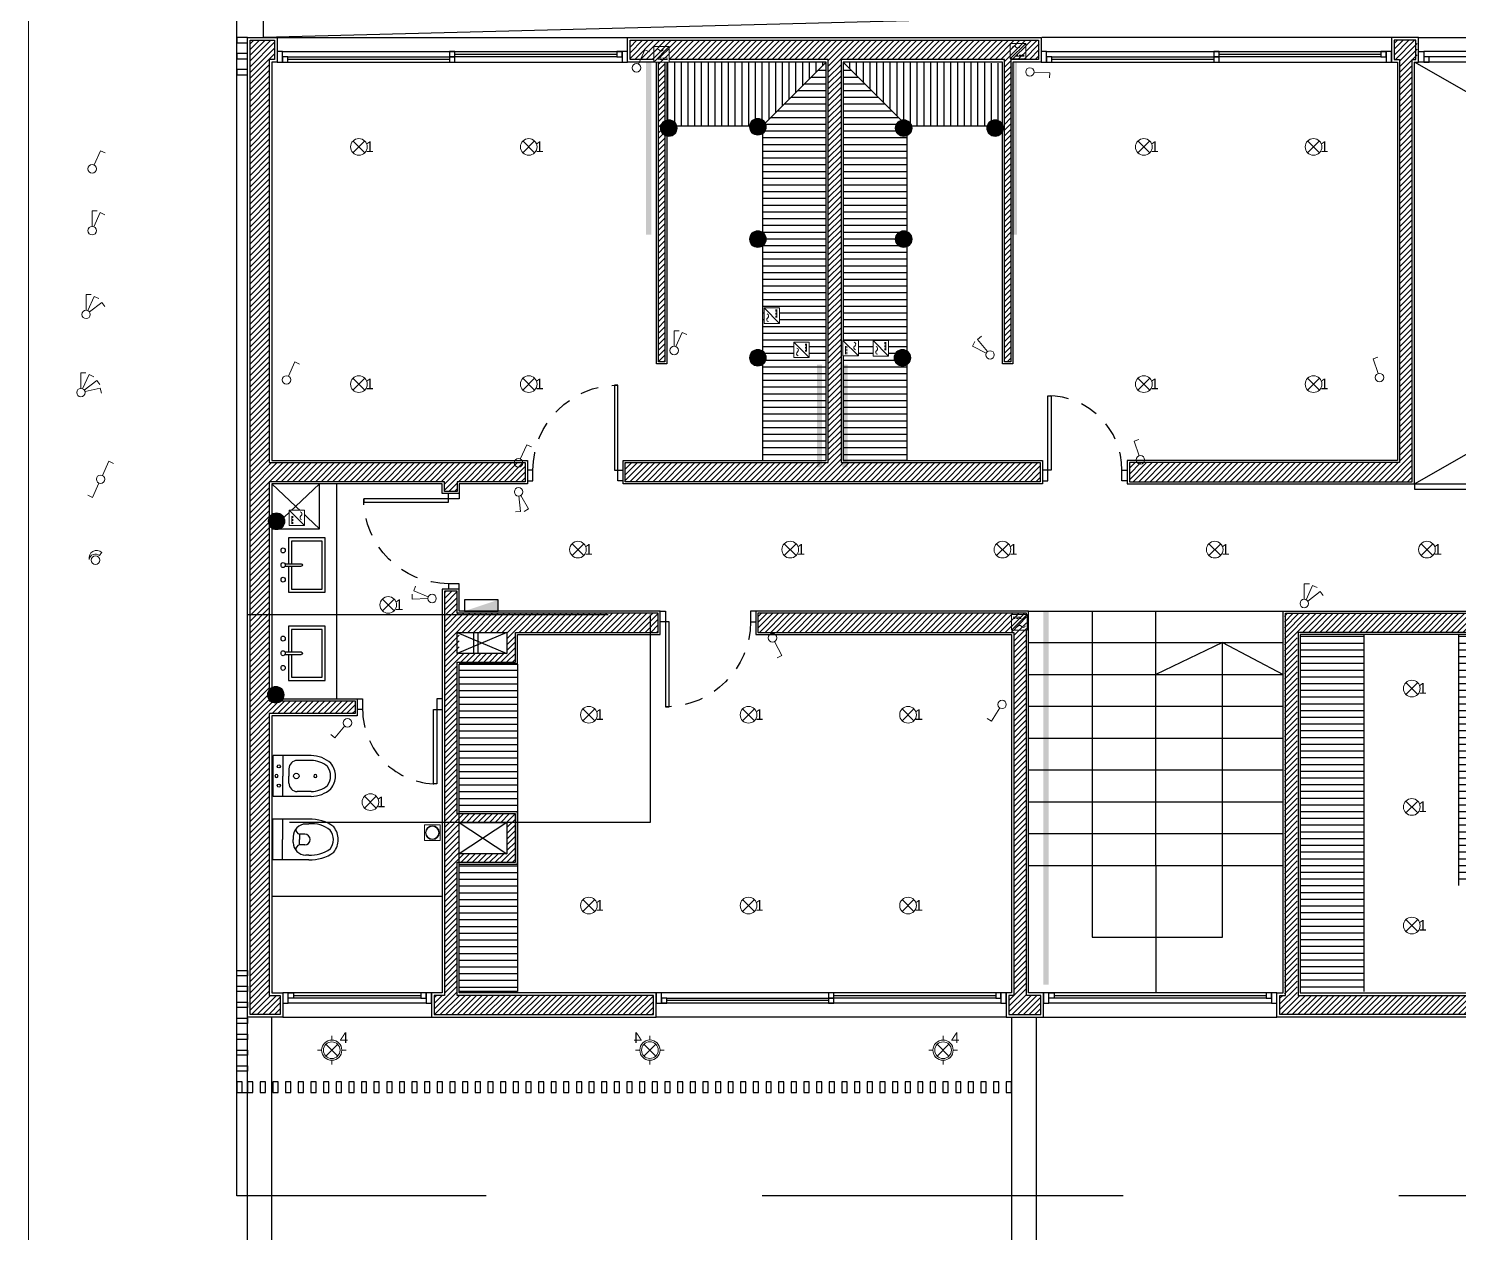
# Model space of a CAD drawing. Header units: millimetres. Extents: x 430 to 1353, y -204 to 152.
# Drawn here: x 475.63 to 489.11, y -59.62 to -48.27 of the extents above; entities that cross this region are included whole.
import ezdxf

# ---------------------------------------------------------------- set-up
doc = ezdxf.new("R2010")
doc.units = ezdxf.units.MM
doc.linetypes.add('DASHED', pattern=[0.3, 0.17, -0.13])
doc.layers.get('0').update_dxf_attribs({"color": 250})
for name, color, linetype in [('AN - Texto 1-25', 252, 'Continuous'), ('AR - Carpinteria', 252, 'Continuous'), ('AR - Equipamiento Fijo', 252, 'Continuous'), ('AR - Ht', 252, 'Continuous'), ('AR - Proyeccion', 252, 'DASHED'), ('AR - Vista 05', 252, 'Continuous'), ('AR - Vista 1', 252, 'Continuous'), ('AR - Vista 4', 252, 'Continuous'), ('AR_Vista 1', 252, 'Continuous'), ('IE - Boca', 252, 'Continuous')]:
    doc.layers.add(name, color=color, linetype=linetype)
for name, color, linetype, lineweight in [('ND-Apliques', 1, 'Continuous', 15), ('ND-GLOBAL_Notas', 252, 'Continuous', 9), ('ND-Llaves', 92, 'Continuous', 9)]:
    doc.layers.add(name, color=color, linetype=linetype, lineweight=lineweight)
doc.styles.add('IMPLANTACION', font='arial.ttf', dxfattribs={"height": 0.3})

# ---------------------------------------------------------------- blocks, each defined once
blk = doc.blocks.new('Aplique_ext_caja 7x7')
for p, q in [((-0.056, 0.056), (0.056, -0.056)), ((-0.056, -0.056), (0.056, 0.056))]:
    blk.add_line(p, q)
blk.add_circle((0, 0), 0.0786)
blk = doc.blocks.new('*U472')
blk.add_blockref('Aplique_ext_caja 7x7', (0, 0))
at = {"insert": (0.063, 0.052), "char_height": 0.1, "attachment_point": 1, "style": 'IMPLANTACION'}
blk.add_mtext_dynamic_manual_height_columns('1', width=0.08011, gutter_width=0.558, heights=[0], dxfattribs=at)
blk = doc.blocks.new('*U473')
blk.add_blockref('Aplique_ext_caja 7x7', (0, 0))
at = {"insert": (0.063, 0.052), "char_height": 0.1, "attachment_point": 1, "style": 'IMPLANTACION'}
blk.add_mtext_dynamic_manual_height_columns('1', width=0.08011, gutter_width=0.558, heights=[0], dxfattribs=at)
blk = doc.blocks.new('*U474')
blk.add_blockref('Aplique_ext_caja 7x7', (0, 0))
at = {"insert": (0.063, 0.052), "char_height": 0.1, "attachment_point": 1, "style": 'IMPLANTACION'}
blk.add_mtext_dynamic_manual_height_columns('1', width=0.08011, gutter_width=0.558, heights=[0], dxfattribs=at)
blk = doc.blocks.new('*U475')
blk.add_blockref('Aplique_ext_caja 7x7', (0, 0))
at = {"insert": (0.063, 0.052), "char_height": 0.1, "attachment_point": 1, "style": 'IMPLANTACION'}
blk.add_mtext_dynamic_manual_height_columns('1', width=0.08011, gutter_width=0.558, heights=[0], dxfattribs=at)
blk = doc.blocks.new('*U476')
blk.add_blockref('Aplique_ext_caja 7x7', (0, 0))
at = {"insert": (0.063, 0.052), "char_height": 0.1, "attachment_point": 1, "style": 'IMPLANTACION'}
blk.add_mtext_dynamic_manual_height_columns('1', width=0.08011, gutter_width=0.558, heights=[0], dxfattribs=at)
blk = doc.blocks.new('*U477')
blk.add_blockref('Aplique_ext_caja 7x7', (0, 0))
at = {"insert": (0.063, 0.052), "char_height": 0.1, "attachment_point": 1, "style": 'IMPLANTACION'}
blk.add_mtext_dynamic_manual_height_columns('1', width=0.08011, gutter_width=0.558, heights=[0], dxfattribs=at)
blk = doc.blocks.new('*U478')
blk.add_blockref('Aplique_ext_caja 7x7', (0, 0))
at = {"insert": (0.063, 0.052), "char_height": 0.1, "attachment_point": 1, "style": 'IMPLANTACION'}
blk.add_mtext_dynamic_manual_height_columns('1', width=0.08011, gutter_width=0.558, heights=[0], dxfattribs=at)
blk = doc.blocks.new('*U479')
blk.add_blockref('Aplique_ext_caja 7x7', (0, 0))
at = {"insert": (0.063, 0.052), "char_height": 0.1, "attachment_point": 1, "style": 'IMPLANTACION'}
blk.add_mtext_dynamic_manual_height_columns('1', width=0.08011, gutter_width=0.558, heights=[0], dxfattribs=at)
blk = doc.blocks.new('*U480')
blk.add_blockref('Aplique_ext_caja 7x7', (0, 0))
at = {"insert": (0.063, 0.052), "char_height": 0.1, "attachment_point": 1, "style": 'IMPLANTACION'}
blk.add_mtext_dynamic_manual_height_columns('1', width=0.08011, gutter_width=0.558, heights=[0], dxfattribs=at)
blk = doc.blocks.new('*U481')
blk.add_blockref('Aplique_ext_caja 7x7', (0, 0))
at = {"insert": (0.063, 0.052), "char_height": 0.1, "attachment_point": 1, "style": 'IMPLANTACION'}
blk.add_mtext_dynamic_manual_height_columns('1', width=0.08011, gutter_width=0.558, heights=[0], dxfattribs=at)
blk = doc.blocks.new('*U482')
blk.add_blockref('Aplique_ext_caja 7x7', (0, 0))
at = {"insert": (0.063, 0.052), "char_height": 0.1, "attachment_point": 1, "style": 'IMPLANTACION'}
blk.add_mtext_dynamic_manual_height_columns('1', width=0.08011, gutter_width=0.558, heights=[0], dxfattribs=at)
blk = doc.blocks.new('*U483')
blk.add_blockref('Aplique_ext_caja 7x7', (0, 0))
at = {"insert": (0.063, 0.052), "char_height": 0.1, "attachment_point": 1, "style": 'IMPLANTACION'}
blk.add_mtext_dynamic_manual_height_columns('1', width=0.08011, gutter_width=0.558, heights=[0], dxfattribs=at)
blk = doc.blocks.new('*U484')
blk.add_blockref('Aplique_ext_caja 7x7', (0, 0))
at = {"insert": (0.063, 0.052), "char_height": 0.1, "attachment_point": 1, "style": 'IMPLANTACION'}
blk.add_mtext_dynamic_manual_height_columns('1', width=0.08011, gutter_width=0.558, heights=[0], dxfattribs=at)
blk = doc.blocks.new('*U485')
blk.add_blockref('Aplique_ext_caja 7x7', (0, 0))
at = {"insert": (0.063, 0.052), "char_height": 0.1, "attachment_point": 1, "style": 'IMPLANTACION'}
blk.add_mtext_dynamic_manual_height_columns('1', width=0.08011, gutter_width=0.558, heights=[0], dxfattribs=at)
blk = doc.blocks.new('*U486')
blk.add_blockref('Aplique_ext_caja 7x7', (0, 0))
at = {"insert": (0.063, 0.052), "char_height": 0.1, "attachment_point": 1, "style": 'IMPLANTACION'}
blk.add_mtext_dynamic_manual_height_columns('1', width=0.08011, gutter_width=0.558, heights=[0], dxfattribs=at)
blk = doc.blocks.new('*U440')
blk.add_blockref('Aplique_ext_caja 7x7', (0, 0))
at = {"insert": (0.063, 0.052), "char_height": 0.1, "attachment_point": 1, "style": 'IMPLANTACION'}
blk.add_mtext_dynamic_manual_height_columns('1', width=0.08011, gutter_width=0.558, heights=[0], dxfattribs=at)
blk = doc.blocks.new('*U450')
blk.add_blockref('Aplique_ext_caja 7x7', (0, 0))
at = {"insert": (0.063, 0.052), "char_height": 0.1, "attachment_point": 1, "style": 'IMPLANTACION'}
blk.add_mtext_dynamic_manual_height_columns('1', width=0.08011, gutter_width=0.558, heights=[0], dxfattribs=at)
blk = doc.blocks.new('*U451')
blk.add_blockref('Aplique_ext_caja 7x7', (0, 0))
at = {"insert": (0.063, 0.052), "char_height": 0.1, "attachment_point": 1, "style": 'IMPLANTACION'}
blk.add_mtext_dynamic_manual_height_columns('1', width=0.08011, gutter_width=0.558, heights=[0], dxfattribs=at)
blk = doc.blocks.new('Apl_piso_al_cielo')
h = blk.add_hatch(color=256)
h.dxf.hatch_style = 1
h.paths.add_polyline_path([(499.264, 165.259, 1), (499.107, 165.259, 1)])
blk.add_circle((499.185, 165.259), 0.0786)
blk = doc.blocks.new('*U465')
blk.add_blockref('Aplique_ext_caja 7x7', (0, 0))
at = {"insert": (0.063, 0.052), "char_height": 0.1, "attachment_point": 1, "style": 'IMPLANTACION'}
blk.add_mtext_dynamic_manual_height_columns('1', width=0.08011, gutter_width=0.558, heights=[0], dxfattribs=at)
blk = doc.blocks.new('*U466')
blk.add_blockref('Aplique_ext_caja 7x7', (0, 0))
at = {"insert": (0.063, 0.052), "char_height": 0.1, "attachment_point": 1, "style": 'IMPLANTACION'}
blk.add_mtext_dynamic_manual_height_columns('1', width=0.08011, gutter_width=0.558, heights=[0], dxfattribs=at)
blk = doc.blocks.new('*U467')
blk.add_blockref('Aplique_ext_caja 7x7', (0, 0))
at = {"insert": (0.063, 0.052), "char_height": 0.1, "attachment_point": 1, "style": 'IMPLANTACION'}
blk.add_mtext_dynamic_manual_height_columns('1', width=0.08011, gutter_width=0.558, heights=[0], dxfattribs=at)
blk = doc.blocks.new('Llave_1_punto')
blk.add_lwpolyline([(0.017, 0.106), (0.077, 0.24), (0.121, 0.22)])
blk.add_circle((0, 0.07), 0.04)
blk = doc.blocks.new('Llave_3_puntos')
for points in [[(0, 0.11), (0, 0.256), (0.048, 0.256)], [(0.017, 0.106), (0.077, 0.24), (0.121, 0.22)], [(0.032, 0.094), (0.148, 0.183), (0.177, 0.145)]]:
    blk.add_lwpolyline(points)
blk.add_circle((0, 0.07), 0.04)
blk = doc.blocks.new('Llave_2_puntos')
for points in [[(0, 0.11), (0, 0.256), (0.048, 0.256)], [(0.017, 0.106), (0.077, 0.24), (0.121, 0.22)]]:
    blk.add_lwpolyline(points)
blk.add_circle((0, 0.07), 0.04)
blk = doc.blocks.new('Tecal_Combinada')
for points in [[(0.017, 0.076), (0.077, 0.21), (0.121, 0.19)], [(-0.017, 0.004), (-0.077, -0.13), (-0.121, -0.11)]]:
    blk.add_lwpolyline(points)
blk.add_circle((0, 0.04), 0.04)
blk = doc.blocks.new('Tecla_dimmer')
blk.add_line((0.039, 0.083), (0.059, 0.114))
blk.add_circle((0, 0.04), 0.04)
for centre, radius, start, end in [((0.011, 0.059), 0.0724, 48.8084, 190.5506), ((-0.001, 0.038), 0.0598, 48.3682, 172.6394)]:
    blk.add_arc(centre, radius, start, end)
blk = doc.blocks.new('Teclas_4_puntos')
for points in [[(0, 0.102), (0, 0.248), (0.047, 0.248)], [(0.016, 0.098), (0.077, 0.232), (0.12, 0.212)], [(0.031, 0.086), (0.148, 0.175), (0.177, 0.137)], [(0.039, 0.071), (0.181, 0.103), (0.192, 0.056)]]:
    blk.add_lwpolyline(points)
blk.add_circle((0, 0.062), 0.04)
blk = doc.blocks.new('*U403')
blk.add_blockref('Aplique_ext_caja 7x7', (0, 0))
at = {"insert": (0.063, 0.052), "char_height": 0.1, "attachment_point": 1, "style": 'IMPLANTACION'}
blk.add_mtext_dynamic_manual_height_columns('1', width=0.08011, gutter_width=0.558, heights=[0], dxfattribs=at)
blk = doc.blocks.new('*U404')
blk.add_blockref('Aplique_ext_caja 7x7', (0, 0))
at = {"insert": (0.063, 0.052), "char_height": 0.1, "attachment_point": 1, "style": 'IMPLANTACION'}
blk.add_mtext_dynamic_manual_height_columns('1', width=0.08011, gutter_width=0.558, heights=[0], dxfattribs=at)
blk = doc.blocks.new('*U405')
blk.add_blockref('Aplique_ext_caja 7x7', (0, 0))
at = {"insert": (0.063, 0.052), "char_height": 0.1, "attachment_point": 1, "style": 'IMPLANTACION'}
blk.add_mtext_dynamic_manual_height_columns('1', width=0.08011, gutter_width=0.558, heights=[0], dxfattribs=at)
blk = doc.blocks.new('Fuente')
blk.add_wipeout([(0, 0.201), (0.201, 0.201), (0.201, 0), (0, 0)])
at = {"lineweight": 9}
for p, q in [((0, 0), (0.201, 0.201)), ((0.076, 0.049), (0.099, 0.049)), ((0.076, 0.035), (0.179, 0.035)), ((0.116, 0.049), (0.139, 0.049)), ((0.155, 0.049), (0.179, 0.049))]:
    blk.add_line(p, q, dxfattribs=at)
blk.add_lwpolyline([(0, 0.201), (0.201, 0.201), (0.201, 0), (0, 0)], close=True, dxfattribs=at)
blk.add_lwpolyline([(0.123, 0.161, -0.62928), (0.073, 0.153, 0.691702), (0.023, 0.144)], format="xyb", dxfattribs=at)
blk = doc.blocks.new('Extracttor_de_aire')
for p, q in [((0, 0), (0, 0.15)), ((0, 0.15), (0.15, 0.15)), ((0.15, 0), (0.15, 0.15)), ((0.15, 0), (0, 0))]:
    blk.add_line(p, q)
for radius in [0.0649, 0.0607]:
    blk.add_circle((0.075, 0.075), radius)
blk = doc.blocks.new('BIDE2-VS')
for p, q in [((-0.19, 0), (0.19, 0)), ((-0.19, -0.354), (-0.19, 0)), ((0.19, -0.354), (0.19, 0)), ((-0.19, -0.09), (0, -0.09)), ((0.19, -0.09), (0, -0.09)), ((-0.145, -0.354), (-0.145, -0.224)), ((-0.067, -0.146), (0, -0.146)), ((0.067, -0.146), (0, -0.146)), ((0.145, -0.354), (0.145, -0.224)), ((-0.145, -0.354), (-0.145, -0.327))]:
    blk.add_line(p, q)
for centre, radius in [((-0.09, -0.052), 0.015), ((0.09, -0.052), 0.015), ((0, -0.215), 0.026)]:
    blk.add_circle(centre, radius)
for centre, radius, start, end in [((0, -0.03), 0.015, 90, 270), ((0, -0.03), 0.015, 270, 90), ((-0.067, -0.224), 0.0781, 90, 180), ((0.067, -0.224), 0.0781, 0, 90), ((0.084, -0.354), 0.274, 180, 222.2256), ((0.084, -0.354), 0.229, 180, 221.3159), ((0, -0.393), 0.015, 90, 270), ((0, -0.393), 0.015, 270, 90), ((-0.084, -0.354), 0.229, 318.6841, 0), ((-0.084, -0.354), 0.274, 317.7744, 0), ((0, -0.39), 0.145, 232.619, 270), ((0, -0.39), 0.145, 270, 307.381), ((0, -0.39), 0.19, 231.2469, 270), ((0, -0.39), 0.19, 270, 308.7531)]:
    blk.add_arc(centre, radius, start, end)
blk = doc.blocks.new('INOD3-VS')
for p, q in [((-0.19, 0), (0.19, 0)), ((-0.19, -0.334), (-0.19, 0)), ((0.19, -0.334), (0.19, 0)), ((-0.19, -0.09), (0, -0.09)), ((0.19, -0.09), (0, -0.09)), ((-0.05, -0.297), (-0.05, -0.247)), ((-0.05, -0.247), (0, -0.247)), ((-0.028, -0.19), (0, -0.19)), ((0.028, -0.19), (0, -0.19)), ((0.05, -0.247), (0, -0.247)), ((0.05, -0.297), (0.05, -0.247)), ((-0.145, -0.334), (-0.145, -0.307)), ((0.145, -0.334), (0.145, -0.307))]:
    blk.add_line(p, q)
for centre, radius, start, end in [((-0.028, -0.307), 0.117, 90, 180), ((-0.095, -0.259), 0.0464, 14.8851, 92.9268), ((0.028, -0.307), 0.117, 0, 90), ((0.095, -0.259), 0.0464, 87.0732, 165.1149), ((0.195, -0.344), 0.385, 178.5208, 215.4085), ((0.198, -0.345), 0.343, 178.2465, 213.5506), ((0, -0.297), 0.05, 180, 270), ((0, -0.297), 0.05, 270, 0), ((-0.127, -0.365), 0.274, 321.8101, 6.3928), ((-0.192, -0.345), 0.383, 324.4734, 1.5973), ((0, -0.419), 0.19, 231.2469, 270), ((0, -0.419), 0.145, 232.619, 270), ((0, -0.419), 0.145, 270, 307.381), ((0, -0.419), 0.19, 270, 308.7531)]:
    blk.add_arc(centre, radius, start, end)
blk = doc.blocks.new('bacha')
for p, q in [((519.809, 72.68), (519.809, 72.832)), ((519.833, 72.68), (519.833, 72.832))]:
    blk.add_line(p, q)
for points in [[(519.809, 72.711), (519.565, 72.711), (519.565, 73.058), (520.076, 73.058), (520.076, 72.711), (519.833, 72.711)], [(519.809, 72.741), (519.595, 72.741), (519.595, 73.028), (520.046, 73.028), (520.046, 72.741), (519.833, 72.741)]]:
    blk.add_lwpolyline(points)
blk.add_arc((519.821, 72.831), 0.0121, 5.5464, 174.4536)
at = {"extrusion": (0, 0, -1)}
for centre in [(519.683, 72.661), (519.821, 72.661), (519.959, 72.661)]:
    blk.add_ellipse(centre, major_axis=(0.0235, 0), ratio=0.85, start_param=3.141593, end_param=9.424778, dxfattribs=at)
blk = doc.blocks.new('*U491')
blk.add_lwpolyline([(0.05, 0.1), (0.05, 0.9), (0.083, 0.9), (0.083, 0.1)], close=True)
for points in [[(0, 0), (0.05, 0), (0.05, 0.1), (0, 0.1)], [(0.9, 0), (0.85, 0), (0.85, 0.1), (0.9, 0.1)]]:
    blk.add_lwpolyline(points)
at = {"color": 8, "linetype": 'DASHED'}
blk.add_arc((0.05, 0.1), 0.8, 360, 90, dxfattribs=at)
blk = doc.blocks.new('*U492')
blk.add_lwpolyline([(0.05, 0.1), (0.05, 0.8), (0.083, 0.8), (0.083, 0.1)], close=True)
for points in [[(0, 0), (0.05, 0), (0.05, 0.1), (0, 0.1)], [(0.8, 0), (0.75, 0), (0.75, 0.1), (0.8, 0.1)]]:
    blk.add_lwpolyline(points)
at = {"color": 8, "linetype": 'DASHED'}
blk.add_arc((0.05, 0.1), 0.7, 360, 90, dxfattribs=at)
blk = doc.blocks.new('*U294')
at = {"color": 8}
blk.add_line((2.1, 0.025), (0.1, 0.025), dxfattribs=at)
at = {"layer": 'AR - Carpinteria'}
for p, q in [((0.05, 0.1), (2.15, 0.1)), ((0.05, 0), (2.15, 0)), ((0.1, 0.05), (2.1, 0.05))]:
    blk.add_line(p, q, dxfattribs=at)
for points in [[(0, 0), (0.05, 0), (0.05, 0.1), (0, 0.1)], [(0.05, 0), (0.1, 0), (0.1, 0.05), (0.05, 0.05)], [(2.15, 0), (2.1, 0), (2.1, 0.05), (2.15, 0.05)], [(2.15, 0), (2.2, 0), (2.2, 0.1), (2.15, 0.1)]]:
    blk.add_lwpolyline(points, close=True, dxfattribs=at)
blk = doc.blocks.new('*U494')
at = {"color": 8}
for p, q in [((1.625, 0.025), (0.1, 0.025)), ((1.675, 0.075), (3.2, 0.075))]:
    blk.add_line(p, q, dxfattribs=at)
at = {"layer": 'AR - Carpinteria'}
for p, q in [((0.05, 0.1), (3.25, 0.1)), ((0.05, 0), (3.25, 0)), ((0.1, 0.05), (1.625, 0.05)), ((3.2, 0.05), (1.675, 0.05))]:
    blk.add_line(p, q, dxfattribs=at)
for points in [[(0, 0), (0.05, 0), (0.05, 0.1), (0, 0.1)], [(0.05, 0), (0.1, 0), (0.1, 0.05), (0.05, 0.05)], [(1.675, 0.1), (1.625, 0.1), (1.625, 0.05), (1.675, 0.05)], [(1.625, 0), (1.675, 0), (1.675, 0.05), (1.625, 0.05)], [(3.25, 0.1), (3.2, 0.1), (3.2, 0.05), (3.25, 0.05)], [(3.25, 0), (3.3, 0), (3.3, 0.1), (3.25, 0.1)]]:
    blk.add_lwpolyline(points, close=True, dxfattribs=at)
blk = doc.blocks.new('Tab-sec')
at = {"color": 0}
blk.add_lwpolyline([(-0.316, 0.252), (-0.316, 0.036), (0.326, 0.036), (0.326, 0.252), (-0.316, 0.252)], dxfattribs=at)
blk.add_solid([(0.326, 0.252), (0.326, 0.036), (-0.316, 0.036)], dxfattribs=at)
blk = doc.blocks.new('*U295')
at = {"color": 8}
blk.add_line((1.3, 0.025), (0.1, 0.025), dxfattribs=at)
at = {"layer": 'AR - Carpinteria'}
for p, q in [((0.05, 0.1), (1.35, 0.1)), ((0.05, 0), (1.35, 0)), ((0.1, 0.05), (1.3, 0.05))]:
    blk.add_line(p, q, dxfattribs=at)
for points in [[(0, 0), (0.05, 0), (0.05, 0.1), (0, 0.1)], [(0.05, 0), (0.1, 0), (0.1, 0.05), (0.05, 0.05)], [(1.35, 0), (1.3, 0), (1.3, 0.05), (1.35, 0.05)], [(1.35, 0), (1.4, 0), (1.4, 0.1), (1.35, 0.1)]]:
    blk.add_lwpolyline(points, close=True, dxfattribs=at)
blk = doc.blocks.new('planta alta')
at = {"layer": 'AR - Equipamiento Fijo', "linetype": 'ByBlock', "transparency": 33554585}
h = blk.add_hatch(dxfattribs=at)
h.set_pattern_fill('ANSI31,_O', color=256, scale=0.02, angle=45)
h.set_pattern_definition([(90, (-553.773214, -51.777135), (-0.0635, 0), [])])
h.paths.add_polyline_path([(4.852, 15.6), (5.453, 16.2), (3.953, 16.2), (3.953, 15.6)])
h.paths.add_polyline_path([(5.613, 16.2), (6.213, 15.6), (7.113, 15.6), (7.113, 16.19)])
at = {"layer": 'AR - Equipamiento Fijo', "transparency": 33554585}
h = blk.add_hatch(dxfattribs=at)
h.set_pattern_fill('ANSI31', color=256, scale=0.02, angle=315)
h.set_pattern_definition([(0, (-643.2168, -51.777135), (1e-17, 0.0635), [])])
h.paths.add_polyline_path([(6.213, 15.6), (5.613, 16.2), (5.613, 12.445), (6.213, 12.445)])
h.paths.add_polyline_path([(5.453, 16.2), (4.852, 15.6), (4.852, 12.445), (5.453, 12.445)])
h = blk.add_hatch(dxfattribs=at)
h.set_pattern_fill('ANSI31', color=256, scale=0.02, angle=315)
h.set_pattern_definition([(0, (-553.808214, -51.777135), (1e-17, 0.0635), [])])
h.paths.add_polyline_path([(10.52, 10.805), (9.92, 10.805), (9.92, 7.43), (10.52, 7.43)])
h.paths.add_polyline_path([(12.01, 10.805), (11.41, 10.805), (11.41, 8.44), (12.01, 8.44)])
h = blk.add_hatch(dxfattribs=at)
h.set_pattern_fill('ANSI31', color=256, scale=0.02, angle=315)
h.set_pattern_definition([(0, (-387.78641, -52.542135), (1e-17, 0.0635), [])])
h.paths.add_polyline_path([(1.995, 9.135), (2.545, 9.135), (2.545, 10.535), (1.995, 10.535)])
h.paths.add_polyline_path([(2.545, 8.64), (1.995, 8.64), (1.995, 7.44), (2.545, 7.44)])
at = {"layer": 'AN - Texto 1-25'}
for p, q in [((2.129, 10.825), (2.129, 10.625)), ((2.172, 10.825), (2.172, 10.625))]:
    blk.add_line(p, q, dxfattribs=at)
at = {"layer": 'AR - Carpinteria'}
for p, q in [((0.28, 16.43), (3.58, 16.43)), ((10.78, 16.43), (7.485, 16.43)), ((11.035, 16.43), (17.895, 16.43)), ((17.835, 16.3), (11.085, 16.3)), ((17.835, 16.2), (11.095, 16.2)), ((17.785, 16.25), (11.135, 16.25)), ((0.23, 12.225), (0.68, 11.8)), ((0.68, 12.225), (0.23, 11.8)), ((1.975, 10.825), (2.445, 10.625)), ((2.445, 10.825), (1.975, 10.625)), ((0.333, 7.2), (1.74, 7.2)), ((7.15, 7.2), (3.85, 7.2))]:
    blk.add_line(p, q, dxfattribs=at)
for points in [[(11.085, 16.2), (11.035, 16.2), (11.035, 16.3), (11.085, 16.3)], [(11.085, 16.2), (11.135, 16.2), (11.135, 16.25), (11.085, 16.25)]]:
    blk.add_lwpolyline(points, close=True, dxfattribs=at)
at = {"layer": 'AR - Equipamiento Fijo'}
for p, q in [((4.852, 15.6), (5.453, 16.2)), ((6.213, 15.6), (5.613, 16.2)), ((3.953, 15.6), (4.852, 15.6)), ((4.852, 15.6), (4.852, 12.445)), ((6.213, 15.6), (6.213, 12.445)), ((6.213, 15.6), (7.113, 15.6)), ((4.852, 12.445), (5.453, 12.445)), ((6.213, 12.445), (5.613, 12.445)), ((0.843, 10.2), (0.843, 12.225)), ((10.52, 10.805), (10.52, 7.44)), ((11.41, 10.805), (11.41, 8.44)), ((0.24, 8.34), (1.835, 8.34))]:
    blk.add_line(p, q, dxfattribs=at)
at = {"layer": 'AR - Equipamiento Fijo', "ltscale": 0.5}
blk.add_lwpolyline([(1.995, 10.525), (2.545, 10.525), (2.545, 7.44), (1.995, 7.44)], close=True, dxfattribs=at)
at = {"layer": 'AR - Proyeccion', "ltscale": 20}
blk.add_lwpolyline([(14.25, 5.515), (-0.1, 5.515), (-0.1, 17.28), (23.73, 17.28), (23.73, 6.35), (14.765, 6.35)], dxfattribs=at)
blk.add_lwpolyline([(0, 10.995), (3.795, 10.995), (3.795, 9.035), (0, 9.035)], close=True, dxfattribs=at)
at = {"layer": 'AR - Vista 05'}
for points in [[(0.235, 7.2), (0, 7.2), (0, 16.43), (0.24, 16.43), (0.28, 16.43), (0.28, 16.2), (0.23, 16.2), (0.23, 12.445), (1.995, 12.445), (2.64, 12.445), (2.64, 12.225), (1.995, 12.225), (1.995, 12.134), (1.835, 12.134), (1.835, 12.225), (0.843, 12.225), (0.843, 12.225), (0.23, 12.225), (0.23, 10.2), (1.035, 10.2), (1.035, 10.04), (0.23, 10.04), (0.23, 7.43), (0.333, 7.43), (0.333, 7.2), (0.235, 7.2)], [(14.265, 7.2), (9.7, 7.2), (9.7, 7.43), (9.76, 7.43), (9.76, 11.025), (11.378, 11.025), (13.317, 11.025), (13.317, 10.805), (12.11, 10.805), (12.11, 8.347), (12.01, 8.347), (12.01, 10.805), (10.588, 10.805), (9.92, 10.805), (9.92, 7.43), (14.785, 7.43), (14.785, 7.2), (14.765, 7.2), (14.765, 5.39), (14.265, 5.39), (14.265, 7.2)]]:
    blk.add_lwpolyline(points, dxfattribs=at)
for points in [[(7.49, 12.225), (3.54, 12.225), (3.54, 12.445), (5.453, 12.445), (5.453, 16.2), (3.953, 16.2), (3.953, 13.355), (3.853, 13.355), (3.853, 16.2), (3.58, 16.2), (3.58, 16.43), (7.48, 16.43), (7.48, 16.2), (7.213, 16.2), (7.213, 13.355), (7.113, 13.355), (7.113, 16.2), (5.613, 16.2), (5.613, 12.445), (7.49, 12.445)], [(10.995, 16.2), (11.035, 16.2), (11.035, 16.43), (10.78, 16.43), (10.78, 16.2), (10.835, 16.2), (10.835, 12.445), (8.29, 12.445), (8.29, 12.225), (10.995, 12.225)], [(1.995, 9.135), (1.995, 10.525), (2.545, 10.525), (2.545, 10.805), (3.89, 10.805), (3.89, 11.025), (1.995, 11.025), (1.995, 11.234), (1.835, 11.234), (1.835, 10.04), (1.835, 7.43), (1.733, 7.43), (1.733, 7.2), (3.85, 7.2), (3.85, 7.43), (1.995, 7.43), (1.995, 8.64), (2.545, 8.64), (2.545, 9.135)], [(7.5, 7.43), (7.36, 7.43), (7.36, 11.025), (4.79, 11.025), (4.79, 10.805), (7.2, 10.805), (7.2, 7.43), (7.15, 7.43), (7.15, 7.2), (7.19, 7.2), (7.5, 7.2)]]:
    blk.add_lwpolyline(points, close=True, dxfattribs=at)
at = {"layer": 'AR - Vista 1'}
for p, q in [((1.995, 9.035), (2.445, 8.74)), ((2.445, 9.035), (1.995, 8.74))]:
    blk.add_line(p, q, dxfattribs=at)
for points in [[(-0.1, 6.49), (-0.1, 17.28), (5.425, 17.28)], [(0.15, 16.43), (0.15, 17.03), (23.38, 17.03), (23.38, 16.43)]]:
    blk.add_lwpolyline(points, dxfattribs=at)
for points in [[(0, 16.38), (0, 16.43), (-0.1, 16.43), (-0.1, 16.38)], [(0, 16.23), (0, 16.28), (-0.1, 16.28), (-0.1, 16.23)], [(0, 16.08), (0, 16.13), (-0.1, 16.13), (-0.1, 16.08)], [(-0.1, 7.59), (-0.1, 7.64), (0, 7.64), (0, 7.59)], [(-0.1, 7.44), (-0.1, 7.49), (0, 7.49), (0, 7.44)], [(-0.1, 7.29), (-0.1, 7.34), (0, 7.34), (0, 7.29)], [(-0.1, 7.14), (-0.1, 7.19), (0, 7.19), (0, 7.14)], [(-0.1, 6.99), (-0.1, 7.04), (0, 7.04), (0, 6.99)], [(-0.1, 6.84), (-0.1, 6.89), (0, 6.89), (0, 6.84)], [(-0.1, 6.69), (-0.1, 6.74), (0, 6.74), (0, 6.69)], [(-0.05, 6.59), (-0.1, 6.59), (-0.1, 6.49), (-0.05, 6.49)], [(0.051, 6.59), (0.001, 6.59), (0.001, 6.49), (0.051, 6.49)], [(0.17, 6.59), (0.12, 6.59), (0.12, 6.49), (0.17, 6.49)], [(0.289, 6.59), (0.239, 6.59), (0.239, 6.49), (0.289, 6.49)], [(0.408, 6.59), (0.358, 6.59), (0.358, 6.49), (0.408, 6.49)], [(0.528, 6.59), (0.478, 6.59), (0.478, 6.49), (0.528, 6.49)], [(0.647, 6.59), (0.597, 6.59), (0.597, 6.49), (0.647, 6.49)], [(0.766, 6.59), (0.716, 6.59), (0.716, 6.49), (0.766, 6.49)], [(0.885, 6.59), (0.835, 6.59), (0.835, 6.49), (0.885, 6.49)], [(1.004, 6.59), (0.954, 6.59), (0.954, 6.49), (1.004, 6.49)], [(1.123, 6.59), (1.073, 6.59), (1.073, 6.49), (1.123, 6.49)], [(1.242, 6.59), (1.192, 6.59), (1.192, 6.49), (1.242, 6.49)], [(1.362, 6.59), (1.312, 6.59), (1.312, 6.49), (1.362, 6.49)], [(1.481, 6.59), (1.431, 6.59), (1.431, 6.49), (1.481, 6.49)], [(1.6, 6.59), (1.55, 6.59), (1.55, 6.49), (1.6, 6.49)], [(1.719, 6.59), (1.669, 6.59), (1.669, 6.49), (1.719, 6.49)], [(1.838, 6.59), (1.788, 6.59), (1.788, 6.49), (1.838, 6.49)], [(1.957, 6.59), (1.907, 6.59), (1.907, 6.49), (1.957, 6.49)], [(2.076, 6.59), (2.026, 6.59), (2.026, 6.49), (2.076, 6.49)], [(2.195, 6.59), (2.145, 6.59), (2.145, 6.49), (2.195, 6.49)], [(2.315, 6.59), (2.265, 6.59), (2.265, 6.49), (2.315, 6.49)], [(2.434, 6.59), (2.384, 6.59), (2.384, 6.49), (2.434, 6.49)], [(2.553, 6.59), (2.503, 6.59), (2.503, 6.49), (2.553, 6.49)], [(2.672, 6.59), (2.622, 6.59), (2.622, 6.49), (2.672, 6.49)], [(2.791, 6.59), (2.741, 6.59), (2.741, 6.49), (2.791, 6.49)], [(2.91, 6.59), (2.86, 6.59), (2.86, 6.49), (2.91, 6.49)], [(3.029, 6.59), (2.979, 6.59), (2.979, 6.49), (3.029, 6.49)], [(3.149, 6.59), (3.099, 6.59), (3.099, 6.49), (3.149, 6.49)], [(3.268, 6.59), (3.218, 6.59), (3.218, 6.49), (3.268, 6.49)], [(3.387, 6.59), (3.337, 6.59), (3.337, 6.49), (3.387, 6.49)], [(3.506, 6.59), (3.456, 6.59), (3.456, 6.49), (3.506, 6.49)], [(3.625, 6.59), (3.575, 6.59), (3.575, 6.49), (3.625, 6.49)], [(3.744, 6.59), (3.694, 6.59), (3.694, 6.49), (3.744, 6.49)], [(3.863, 6.59), (3.813, 6.59), (3.813, 6.49), (3.863, 6.49)], [(3.982, 6.59), (3.932, 6.59), (3.932, 6.49), (3.982, 6.49)], [(4.102, 6.59), (4.052, 6.59), (4.052, 6.49), (4.102, 6.49)], [(4.221, 6.59), (4.171, 6.59), (4.171, 6.49), (4.221, 6.49)], [(4.34, 6.59), (4.29, 6.59), (4.29, 6.49), (4.34, 6.49)], [(4.459, 6.59), (4.409, 6.59), (4.409, 6.49), (4.459, 6.49)], [(4.578, 6.59), (4.528, 6.59), (4.528, 6.49), (4.578, 6.49)], [(4.697, 6.59), (4.647, 6.59), (4.647, 6.49), (4.697, 6.49)], [(4.816, 6.59), (4.766, 6.59), (4.766, 6.49), (4.816, 6.49)], [(4.936, 6.59), (4.886, 6.59), (4.886, 6.49), (4.936, 6.49)], [(5.055, 6.59), (5.005, 6.59), (5.005, 6.49), (5.055, 6.49)], [(5.174, 6.59), (5.124, 6.59), (5.124, 6.49), (5.174, 6.49)], [(5.293, 6.59), (5.243, 6.59), (5.243, 6.49), (5.293, 6.49)], [(5.412, 6.59), (5.362, 6.59), (5.362, 6.49), (5.412, 6.49)], [(5.531, 6.59), (5.481, 6.59), (5.481, 6.49), (5.531, 6.49)], [(5.65, 6.59), (5.6, 6.59), (5.6, 6.49), (5.65, 6.49)], [(5.77, 6.59), (5.72, 6.59), (5.72, 6.49), (5.77, 6.49)], [(5.889, 6.59), (5.839, 6.59), (5.839, 6.49), (5.889, 6.49)], [(6.008, 6.59), (5.958, 6.59), (5.958, 6.49), (6.008, 6.49)], [(6.127, 6.59), (6.077, 6.59), (6.077, 6.49), (6.127, 6.49)], [(6.246, 6.59), (6.196, 6.59), (6.196, 6.49), (6.246, 6.49)], [(6.365, 6.59), (6.315, 6.59), (6.315, 6.49), (6.365, 6.49)], [(6.484, 6.59), (6.434, 6.59), (6.434, 6.49), (6.484, 6.49)], [(6.603, 6.59), (6.553, 6.59), (6.553, 6.49), (6.603, 6.49)], [(6.723, 6.59), (6.673, 6.59), (6.673, 6.49), (6.723, 6.49)], [(6.842, 6.59), (6.792, 6.59), (6.792, 6.49), (6.842, 6.49)], [(6.961, 6.59), (6.911, 6.59), (6.911, 6.49), (6.961, 6.49)], [(7.08, 6.59), (7.03, 6.59), (7.03, 6.49), (7.08, 6.49)], [(7.199, 6.59), (7.149, 6.59), (7.149, 6.49), (7.199, 6.49)]]:
    blk.add_lwpolyline(points, close=True, dxfattribs=at)
at = {"layer": 'AR - Vista 4'}
blk.add_line((0.24, 7.44), (0.24, 7.44), dxfattribs=at)
for points in [[(0.235, 7.225), (0.025, 7.225), (0.025, 16.405), (0.24, 16.405), (0.255, 16.405), (0.255, 16.225), (0.205, 16.225), (0.205, 12.425), (1.995, 12.425), (2.615, 12.425), (2.615, 12.245), (1.975, 12.245), (1.975, 12.154), (1.855, 12.154), (1.855, 12.245), (0.205, 12.245), (0.205, 10.18), (1.015, 10.18), (1.015, 10.06), (0.205, 10.06), (0.205, 7.405), (0.308, 7.405), (0.308, 7.225)], [(7.47, 12.245), (3.56, 12.245), (3.56, 12.425), (5.473, 12.425), (5.473, 16.225), (3.932, 16.225), (3.932, 13.375), (3.873, 13.375), (3.873, 16.225), (3.605, 16.225), (3.605, 16.405), (7.455, 16.405), (7.455, 16.225), (7.193, 16.225), (7.193, 13.375), (7.133, 13.375), (7.133, 16.225), (5.593, 16.225), (5.593, 12.425), (7.47, 12.425)], [(10.975, 16.225), (11.01, 16.225), (11.01, 16.405), (10.805, 16.405), (10.805, 16.225), (10.855, 16.225), (10.855, 12.425), (8.31, 12.425), (8.31, 12.245), (10.975, 12.245)], [(0.23, 11.8), (0.68, 11.8), (0.68, 12.225), (0.23, 12.225)], [(1.975, 9.115), (1.975, 10.545), (2.525, 10.545), (2.525, 10.825), (3.87, 10.825), (3.87, 11.005), (1.975, 11.005), (1.975, 11.214), (1.855, 11.214), (1.855, 10.04), (1.855, 7.405), (1.758, 7.405), (1.758, 7.225), (3.825, 7.225), (3.825, 7.405), (1.975, 7.405), (1.975, 8.66), (2.525, 8.66), (2.525, 9.115)], [(7.475, 7.405), (7.34, 7.405), (7.34, 11.005), (4.81, 11.005), (4.81, 10.825), (7.22, 10.825), (7.22, 7.405), (7.175, 7.405), (7.175, 7.225), (7.475, 7.225)], [(14.29, 7.225), (9.726, 7.225), (9.726, 7.405), (9.78, 7.405), (9.78, 11.005), (11.378, 11.005), (13.297, 11.005), (13.297, 10.825), (12.09, 10.825), (12.09, 8.367), (12.03, 8.367), (12.03, 10.825), (9.9, 10.825), (9.9, 7.405), (14.76, 7.405), (14.76, 7.225), (14.74, 7.225), (14.74, 5.415), (14.29, 5.415)], [(2.445, 10.825), (2.445, 10.625), (1.975, 10.625), (1.975, 10.825)], [(1.995, 8.74), (1.995, 9.035), (2.445, 9.035), (2.445, 8.74)]]:
    blk.add_lwpolyline(points, close=True, dxfattribs=at)
at = {"layer": 'AR_Vista 1'}
for p, q in [((23.38, 17.03), (0.15, 16.43)), ((17.935, 12.225), (10.995, 16.2)), ((10.995, 12.225), (17.935, 16.2)), ((10.995, 12.225), (17.935, 12.225)), ((10.995, 12.225), (10.995, 12.175)), ((10.995, 12.175), (17.935, 12.175)), ((7.36, 11.025), (9.76, 11.025)), ((8.56, 8.63), (8.56, 11.025)), ((7.36, 10.73), (9.76, 10.73)), ((7.36, 10.43), (9.76, 10.43)), ((7.36, 10.13), (9.76, 10.13)), ((7.36, 9.83), (9.76, 9.83)), ((7.36, 9.53), (9.76, 9.53)), ((7.36, 9.23), (9.76, 9.23)), ((7.36, 8.93), (9.76, 8.93)), ((7.36, 8.63), (9.76, 8.63)), ((8.56, 8.63), (8.56, 7.43)), ((7.44, 7.2), (9.7, 7.2)), ((-0.1, 6.49), (0, 6.49))]:
    blk.add_line(p, q, dxfattribs=at)
for points in [[(7.96, 11.025), (7.96, 7.953), (9.187, 7.953), (9.187, 10.73), (8.56, 10.43)], [(9.187, 10.73), (9.76, 10.43)], [(7.43, 7.2), (7.43, 0), (0, 0), (0, 7.2)], [(7.2, 7.2), (7.2, 0.23), (0.23, 0.23), (0.23, 7.2)]]:
    blk.add_lwpolyline(points, dxfattribs=at)
at = {"layer": 'AR - Carpinteria'}
for name, p in [('*U494', (0.28, 16.2)), ('*U494', (7.48, 16.2)), ('*U492', (7.49, 12.255))]:
    blk.add_blockref(name, p, dxfattribs=at)
at = {"layer": 'AR - Carpinteria', "xscale": -1}
blk.add_blockref('*U491', (3.54, 12.255), dxfattribs=at)
at = {"layer": 'AR - Carpinteria'}
for p, xscale, rotation in [((1.995, 12.134), -1.000000000000018, 90), ((3.89, 11.025), -1, 180)]:
    blk.add_blockref('*U491', p, dxfattribs=dict(at, xscale=xscale, rotation=rotation))
at = {"layer": 'AR - Carpinteria', "rotation": 180}
for name, p in [('*U492', (1.835, 10.198)), ('*U295', (1.733, 7.43)), ('*U494', (7.15, 7.43)), ('*U294', (9.7, 7.43))]:
    blk.add_blockref(name, p, dxfattribs=at)
at = {"layer": 'AR - Equipamiento Fijo', "xscale": -1, "rotation": 270}
for p in [(-72.325, -508.361), (-72.325, -509.192)]:
    blk.add_blockref('bacha', p, dxfattribs=at)
at = {"layer": 'AR - Equipamiento Fijo', "xscale": 1.010000000000029, "yscale": 1.010000000000029, "zscale": 1.010000000000029, "rotation": 90}
for name, p in [('BIDE2-VS', (0.243, 9.472)), ('INOD3-VS', (0.24, 8.873))]:
    blk.add_blockref(name, p, dxfattribs=at)
at = {"layer": 'IE - Boca', "xscale": 0.4985690145627473, "yscale": 0.4985690145627473, "zscale": 0.4985690145627473}
blk.add_blockref('Tab-sec', (2.201, 11.007), dxfattribs=at)
blk = doc.blocks.new('Aplique para techo exterior')
for p, q in [((0, 0.095), (0, 0.135)), ((-0.095, 0), (-0.135, 0)), ((-0.056, -0.056), (0.056, 0.056)), ((-0.056, 0.056), (0.056, -0.056)), ((0.095, 0), (0.135, 0)), ((0, -0.095), (0, -0.135))]:
    blk.add_line(p, q)
for radius in [0.0953, 0.0786]:
    blk.add_circle((0, 0), radius)
at = {"insert": (0.076, 0.167), "char_height": 0.1, "attachment_point": 1, "style": 'IMPLANTACION'}
blk.add_mtext_dynamic_manual_height_columns('4', width=0.07241, gutter_width=1.5, heights=[0], dxfattribs=at)

msp = doc.modelspace()

# ---------------------------------------------------------------- hatches: boundary and pattern name
at = {"layer": 'ND-Apliques'}
h = msp.add_hatch(color=256, dxfattribs=at)
h.dxf.hatch_style = 1
h.paths.add_polyline_path([(481.501, -50.216), (481.501, -48.595), (481.451, -48.595), (481.451, -50.216)])
h = msp.add_hatch(color=256, dxfattribs=at)
h.dxf.hatch_style = 1
h.paths.add_polyline_path([(484.897, -50.216), (484.897, -48.595), (484.947, -48.595), (484.947, -50.216)])
h = msp.add_hatch(color=256, dxfattribs=at)
h.dxf.hatch_style = 1
h.paths.add_polyline_path([(483.111, -52.407), (483.111, -51.441), (483.061, -51.441), (483.061, -52.407)])
h = msp.add_hatch(color=256, dxfattribs=at)
h.dxf.hatch_style = 1
h.paths.add_polyline_path([(483.301, -52.407), (483.302, -51.441), (483.351, -51.441), (483.351, -52.407)])
h = msp.add_hatch(color=256, dxfattribs=at)
h.dxf.hatch_style = 1
h.paths.add_polyline_path([(485.246, -57.282), (485.246, -53.766), (485.196, -53.766), (485.196, -57.282)])

# ---------------------------------------------------------------- linework, layer by layer
at = {"layer": 'ND-GLOBAL_Notas'}
msp.add_lwpolyline([(475.634, -28.855), (503.298, -28.855), (503.298, -70.17), (475.634, -70.17)], close=True, dxfattribs=at)

# ---------------------------------------------------------------- block references
at = {"layer": 'AR - Vista 05'}
msp.add_blockref('planta alta', (477.696, -64.788), dxfattribs=at)
at = {"layer": 'ND-Apliques'}
for name, p in [('Apl_piso_al_cielo', (-17.519, -214.469)), ('Apl_piso_al_cielo', (-16.68, -214.457)), ('Apl_piso_al_cielo', (-15.306, -214.469)), ('Apl_piso_al_cielo', (-14.445, -214.469)), ('*U475', (478.746, -49.388)), ('*U476', (480.346, -49.388)), ('*U479', (486.142, -49.388)), ('*U480', (487.741, -49.388)), ('Apl_piso_al_cielo', (-16.68, -215.516)), ('Apl_piso_al_cielo', (-15.306, -215.516)), ('Apl_piso_al_cielo', (-16.68, -216.633)), ('Apl_piso_al_cielo', (-15.318, -216.633)), ('*U477', (478.746, -51.623)), ('*U478', (480.346, -51.623)), ('*U481', (486.142, -51.623)), ('*U482', (487.741, -51.623)), ('Apl_piso_al_cielo', (-21.215, -218.175)), ('*U483', (480.81, -53.183)), ('*U484', (482.81, -53.183)), ('*U485', (484.81, -53.183)), ('*U486', (486.81, -53.183)), ('*U440', (488.81, -53.183)), ('*U450', (479.023, -53.704)), ('*U467', (488.667, -54.492)), ('Apl_piso_al_cielo', (-21.222, -219.81)), ('*U472', (480.913, -54.739)), ('*U474', (482.417, -54.739)), ('*U473', (483.92, -54.739)), ('*U451', (478.854, -55.562)), ('*U466', (488.667, -55.608)), ('Extracttor_de_aire', (479.363, -55.925)), ('*U403', (480.913, -56.537)), ('*U405', (482.417, -56.537)), ('*U404', (483.92, -56.537)), ('*U465', (488.667, -56.725)), ('Aplique para techo exterior', (478.49, -57.9)), ('Aplique para techo exterior', (484.25, -57.9))]:
    msp.add_blockref(name, p, dxfattribs=at)
at = {"layer": 'ND-Apliques', "xscale": -1}
msp.add_blockref('Aplique para techo exterior', (481.488, -57.899), dxfattribs=at)
at = {"layer": 'ND-Llaves'}
for name, p in [('Llave_1_punto', (476.233, -49.664)), ('Llave_2_puntos', (476.232, -50.247)), ('Llave_3_puntos', (476.175, -51.036)), ('Llave_2_puntos', (481.716, -51.376)), ('Llave_1_punto', (478.064, -51.654)), ('Teclas_4_puntos', (476.127, -51.765)), ('Llave_1_punto', (480.25, -52.435)), ('Tecal_Combinada', (476.312, -52.56)), ('Tecla_dimmer', (476.264, -53.322)), ('Llave_3_puntos', (487.654, -53.761))]:
    msp.add_blockref(name, p, dxfattribs=at)
for name, p, rotation in [('Llave_2_puntos', (484.755, -51.38), 63.03464756642903), ('Llave_1_punto', (488.41, -51.613), 43.00031788456528), ('Llave_1_punto', (486.157, -52.388), 43.00031788456528), ('Llave_2_puntos', (480.216, -52.577), 210.0128353836811), ('Llave_2_puntos', (479.505, -53.64), 92.12342584282396), ('Llave_1_punto', (482.587, -53.972), 232.5307984998476), ('Llave_1_punto', (484.816, -54.572), 171.9037081395326), ('Llave_1_punto', (478.657, -54.747), 164.3222961459347)]:
    msp.add_blockref(name, p, dxfattribs=dict(at, rotation=rotation))

# ---------------------------------------------------------------- next in the draw order: block references
at = {"layer": 'ND-Apliques', "xscale": 0.7253991585020318, "yscale": 0.7253991585020318, "zscale": 0.7253991585020318}
for p in [(481.524, -48.588), (484.884, -48.558)]:
    msp.add_blockref('Fuente', p, dxfattribs=at)
at = {"layer": 'ND-Apliques'}
for p, xscale, yscale, zscale, rotation in [((482.709, -51.051), 0.7253991585020318, 0.7253991585020318, 0.7253991585020318, 90), ((482.99, -51.372), 0.7253991585020318, 0.7253991585020318, 0.7253991585020318, 89.99999999999999), ((483.307, -51.211), 0.7253991585020317, 0.7253991585020317, 0.7253991585020317, 270), ((483.736, -51.359), 0.7253991585020317, 0.7253991585020317, 0.7253991585020317, 90), ((478.089, -52.811), 0.7253991585020317, 0.7253991585020317, 0.7253991585020317, 270), ((485.042, -53.795), 0.7253991585020317, 0.7253991585020317, 0.7253991585020317, 180)]:
    msp.add_blockref('Fuente', p, dxfattribs=dict(at, xscale=xscale, yscale=yscale, zscale=zscale, rotation=rotation))

# ---------------------------------------------------------------- next in the draw order: hatches: boundary and pattern name
at = {"layer": 'AR - Ht', "transparency": 33554610}
h = msp.add_hatch(dxfattribs=at)
h.set_pattern_fill('ANSI31', color=256, scale=0.012)
h.set_pattern_definition([(45, (-183.55572, -116.5651), (-0.0269407684, 0.0269407684), [])])
h.paths.add_polyline_path([(477.901, -48.563), (477.951, -48.563), (477.951, -48.383), (477.936, -48.383), (477.721, -48.383), (477.721, -57.563), (477.931, -57.563), (478.004, -57.563), (478.004, -57.383), (477.901, -57.383), (477.901, -54.728), (478.711, -54.728), (478.711, -54.608), (477.901, -54.608), (477.901, -52.543), (479.551, -52.543), (479.551, -52.634), (479.671, -52.634), (479.671, -52.543), (480.311, -52.543), (480.311, -52.363), (479.691, -52.363), (477.901, -52.363)])
h.paths.add_polyline_path([(485.156, -48.383), (481.301, -48.383), (481.301, -48.563), (481.569, -48.563), (481.569, -51.413), (481.629, -51.413), (481.629, -48.563), (483.169, -48.563), (483.169, -52.363), (481.256, -52.363), (481.256, -52.543), (485.166, -52.543), (485.166, -52.363), (483.289, -52.363), (483.289, -48.563), (484.829, -48.563), (484.829, -51.413), (484.889, -51.413), (484.889, -48.563), (485.156, -48.563)])
h.paths.add_polyline_path([(488.671, -48.563), (488.716, -48.563), (488.716, -48.383), (488.506, -48.383), (488.506, -48.563), (488.551, -48.563), (488.551, -52.363), (486.006, -52.363), (486.006, -52.543), (488.671, -52.543)])
h.paths.add_polyline_path([(485.036, -53.783), (482.506, -53.783), (482.506, -53.963), (484.916, -53.963), (484.916, -57.383), (484.871, -57.383), (484.871, -57.563), (485.171, -57.563), (485.171, -57.383), (485.036, -57.383)])
h.paths.add_polyline_path([(481.566, -53.783), (479.671, -53.783), (479.671, -53.574), (479.551, -53.574), (479.551, -54.748), (479.551, -57.383), (479.454, -57.383), (479.454, -57.563), (481.521, -57.563), (481.521, -57.383), (479.671, -57.383), (479.671, -56.128), (480.221, -56.128), (480.221, -55.673), (479.671, -55.673), (479.671, -54.243), (480.221, -54.243), (480.221, -53.963), (481.566, -53.963)])
h.paths.add_polyline_path([(480.141, -53.963), (480.141, -54.163), (479.691, -54.163), (479.691, -53.963)], flags=16)
h.paths.add_polyline_path([(480.141, -55.753), (480.141, -56.048), (479.691, -56.048), (479.691, -55.753)], flags=16)
h.paths.add_polyline_path([(490.993, -53.783), (489.074, -53.783), (487.466, -53.783), (487.466, -57.383), (487.421, -57.383), (487.421, -57.563), (491.986, -57.563), (491.986, -59.373), (492.436, -59.373), (492.436, -57.568), (492.456, -57.568), (492.456, -57.383), (487.586, -57.383), (487.586, -53.963), (489.726, -53.963), (489.726, -56.421), (489.786, -56.421), (489.786, -53.963), (490.993, -53.963)])
h.paths.add_polyline_path([(496.871, -53.783), (495.871, -53.783), (495.871, -53.703), (495.751, -53.703), (495.751, -53.783), (491.933, -53.783), (491.933, -53.963), (493.951, -53.963), (493.951, -57.378), (493.906, -57.378), (493.906, -57.568), (494.116, -57.568), (494.116, -57.378), (494.071, -57.378), (494.071, -55.733), (495.751, -55.733), (495.751, -56.488), (495.871, -56.488), (495.871, -54.853), (495.751, -54.853), (495.751, -55.283), (495.171, -55.283), (495.171, -55.613), (494.071, -55.613), (494.071, -53.963), (495.751, -53.963), (495.751, -54.013), (495.871, -54.013), (495.871, -53.963), (496.871, -53.963)])
h.paths.add_polyline_path([(495.251, -55.363), (495.751, -55.363), (495.751, -55.613), (495.251, -55.613)], flags=16)
h.paths.add_polyline_path([(495.916, -57.383), (495.871, -57.383), (495.871, -57.328), (495.751, -57.328), (495.751, -57.38), (495.166, -57.38), (495.166, -57.563), (495.916, -57.563)], flags=17)
h.paths.add_polyline_path([(501.301, -48.383), (499.266, -48.383), (499.266, -48.563), (501.121, -48.563), (501.121, -53.783), (498.116, -53.783), (498.116, -53.963), (501.121, -53.963), (501.121, -57.383), (497.366, -57.383), (497.366, -57.563), (501.301, -57.563)])
h.paths.add_polyline_path([(495.921, -48.378), (495.601, -48.378), (495.601, -48.568), (495.751, -48.568), (495.751, -52.763), (495.871, -52.763), (495.871, -52.673), (495.871, -48.568), (495.921, -48.568)])

# ---------------------------------------------------------------- next in the draw order: block references
at = {"layer": 'ND-Llaves'}
msp.add_blockref('Llave_1_punto', (481.362, -48.713), dxfattribs=at)
at = {"layer": 'ND-Llaves', "rotation": 291.9986821238673}
msp.add_blockref('Llave_1_punto', (485.004, -48.708), dxfattribs=at)

doc.saveas('drawing.dxf')
